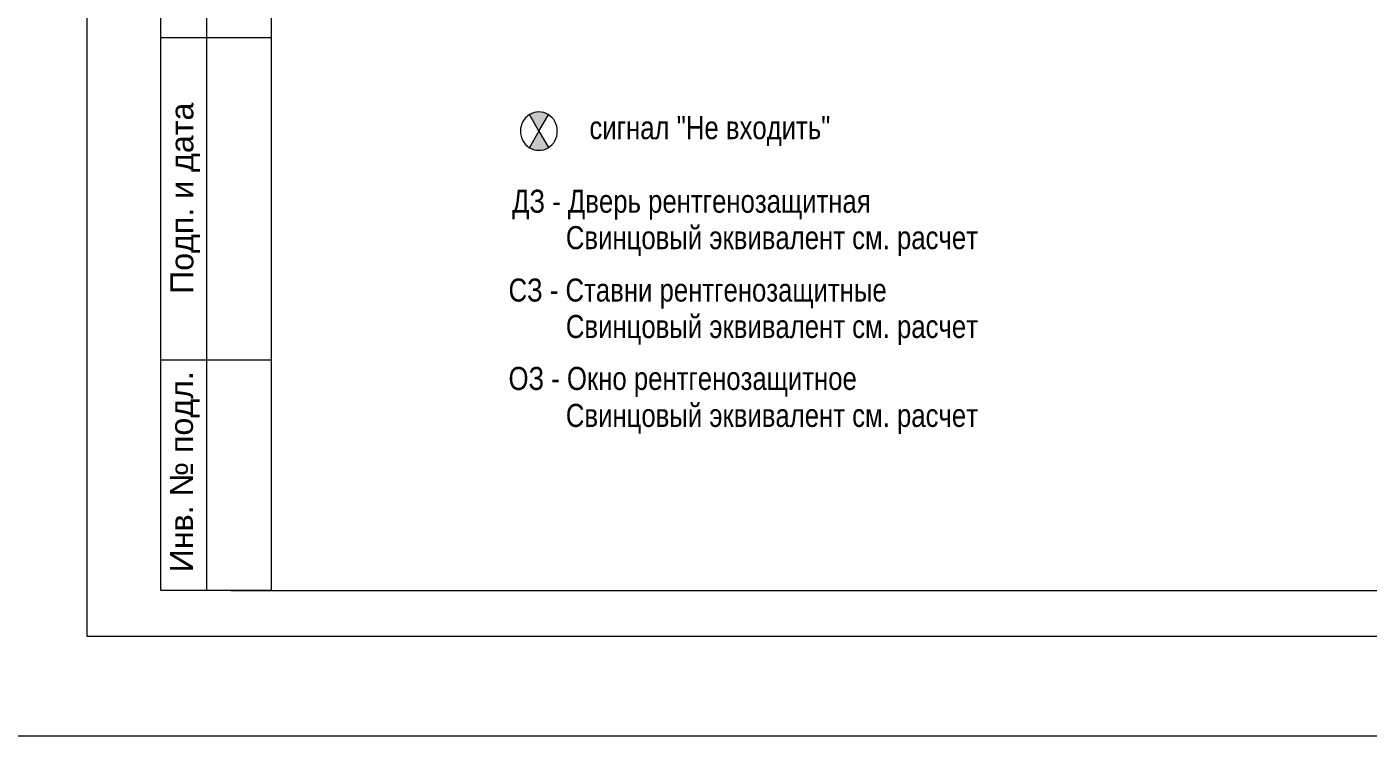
# Model space of a CAD drawing. Header units: metres. Extents: x 14591 to 15202, y 5442 to 5571.
# Drawn here: x 15072.65 to 15087.22, y 5477.72 to 5485.41 of the extents above; entities that cross this region are included whole.
import ezdxf
from ezdxf.enums import TextEntityAlignment as Align

# ---------------------------------------------------------------- set-up
doc = ezdxf.new("R2010")
doc.units = ezdxf.units.M
doc.header["$MEASUREMENT"] = 0
doc.linetypes.add('AM_DIN_F_W050x2', pattern=[0.003125, 0.00225, -0.000875])
for name, color, linetype, lineweight in [('Level 50', 7, 'Continuous', 0), ('Level 63', 7, 'Continuous', 0), ('RAZMER', 3, 'Continuous', 0), ('ТХ Мебель', 7, 'Continuous', 30)]:
    doc.layers.add(name, color=color, linetype=linetype, lineweight=lineweight)
doc.styles.add('MONOTXT', font='monotxt.shx', dxfattribs={"width": 0.8, "height": 0.5})
doc.styles.add('Style-Arial', font='arial.ttf')

# ---------------------------------------------------------------- blocks, each defined once
blk = doc.blocks.new('*U150')
at = {"layer": 'Level 50', "color": 7, "linetype": 'Continuous', "lineweight": 0}
for p, q in [((-20.487, -14.5), (-20.487, 14.5)), ((20.513, -14.5), (-20.487, -14.5))]:
    blk.add_line(p, q, dxfattribs=at)
at = {"layer": 'Level 50', "color": 7, "linetype": 'Continuous', "lineweight": 13}
for p, q in [((-18.487, 14), (-18.487, -14)), ((-18.926, -14), (20.013, -14))]:
    blk.add_line(p, q, dxfattribs=at)
at = {"layer": 'Level 63', "color": 7, "linetype": 'Continuous', "lineweight": 13}
for p, q in [((-19.187, -14), (-19.187, -5.5)), ((-19.687, -8), (-18.487, -8)), ((-19.687, -11.5), (-18.487, -11.5))]:
    blk.add_line(p, q, dxfattribs=at)
at = {"layer": 'Level 63', "color": 7, "linetype": 'Continuous', "lineweight": 13, "flags": 128}
blk.add_lwpolyline([(-18.487, -14), (-19.687, -14), (-19.687, -5.5)], dxfattribs=at)
at = {"layer": 'Level 63', "color": 7, "linetype": 'Continuous', "lineweight": 0, "style": 'Style-Arial'}
for s, p in [('Подп. и дата', (-19.457, -9.745)), ('Инв. № подл.', (-19.462, -12.713))]:
    blk.add_text(s, height=0.25002, rotation=90, dxfattribs=at).set_placement(p, align=Align.MIDDLE_CENTER)
blk = doc.blocks.new('формат_А3')
at = {"layer": 'Level 50', "color": 7, "linetype": 'Continuous', "lineweight": 13}
blk.add_blockref('*U150', (20.487, -14.5), dxfattribs=at)

msp = doc.modelspace()

# ---------------------------------------------------------------- hatches: boundary and pattern name
at = {"layer": 'RAZMER', "linetype": 'Continuous', "ltscale": 1e-06}
for points in [[(15078.21249992, 5484.28223911), (15078.31569662, 5484.46098104, 0.2802901307), (15078.10923878, 5484.46109265)], [(15078.21249992, 5484.2817899), (15078.31569662, 5484.10304797, -0.2802901307), (15078.10923878, 5484.10293636)]]:
    msp.add_hatch(color=7, dxfattribs=at).paths.add_polyline_path(points)

# ---------------------------------------------------------------- linework, layer by layer
at = {"layer": 'Level 63', "color": 5, "linetype": 'Continuous', "lineweight": 13, "flags": 128}
msp.add_lwpolyline([(15049.29027593, 5508.82994608), (15114.71282392, 5508.82994608), (15114.71282392, 5477.71598835), (15049.29027593, 5477.71598835), (15049.29027593, 5508.82994608)], close=True, dxfattribs=at)
at = {"layer": 'RAZMER', "color": 7, "linetype": 'Continuous', "ltscale": 1e-06}
for p, q in [((15078.21253585, 5484.28217687), (15078.10923878, 5484.46109265)), ((15078.21276045, 5484.28269036), (15078.31569662, 5484.46098104)), ((15078.21253585, 5484.28185213), (15078.10923878, 5484.10293636)), ((15078.21276045, 5484.28133865), (15078.31569662, 5484.10304797))]:
    msp.add_line(p, q, dxfattribs=at)
for centre, start, end in [((15078.21237597, 5484.29135732), 357.303803412, 182.696196588), ((15078.21237597, 5484.27267169), 177.303803412, 2.696196588)]:
    msp.add_arc(centre, 0.1986136, start, end, dxfattribs=at)

# ---------------------------------------------------------------- block references
at = {"layer": 'Level 50', "color": 7, "linetype": 'Continuous', "lineweight": 13}
msp.add_blockref('формат_А3', (15073.30490611, 5507.79848889), dxfattribs=at)

# ---------------------------------------------------------------- texts
at = {"layer": 'ТХ Мебель', "color": 7, "linetype": 'AM_DIN_F_W050x2', "lineweight": 30, "ltscale": 100, "char_height": 0.25, "attachment_point": 7, "line_spacing_factor": 0.6, "style": 'MONOTXT'}
for s, insert in [('\\fArial|b0|i0|c204204|p39;сигнал "Не входить"', (15078.76170527, 5484.12260095)), ('\\fArial|b0|i0|c204204|p39; ДЗ - Дверь рентгенозащитная', (15077.84378153, 5483.32119937)), ('\\fArial|b0|i0|c204204|p39;       Свинцовый эквивалент см. расчет', (15077.96236088, 5482.92578459)), ('\\fArial|b0|i0|c204204|p39;СЗ - Ставни рентгенозащитные ', (15077.88307258, 5482.35710611)), ('\\fArial|b0|i0|c204204|p39;       Свинцовый эквивалент см. расчет', (15077.96236088, 5481.96126175)), ('\\fArial|b0|i0|c204204|p39;ОЗ - Окно рентгенозащитное', (15077.88307258, 5481.39792773)), ('\\fArial|b0|i0|c204204|p39;       Свинцовый эквивалент см. расчет', (15077.96236088, 5480.99673891))]:
    msp.add_mtext(s, dxfattribs=dict(at, insert=insert))

doc.saveas('drawing.dxf')
